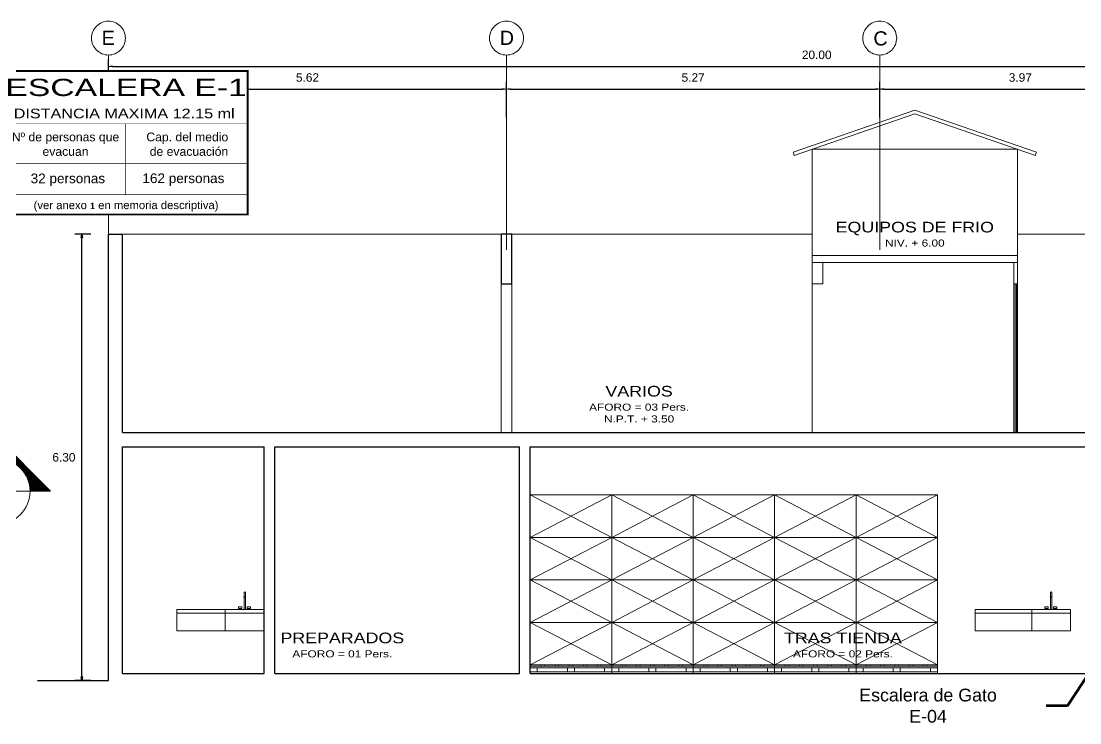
# Model space of a CAD drawing. Header units: millimetres. Extents: x 1675 to 1732.9, y 581.7 to 641.7.
# Drawn here: x 1702.48 to 1717.43, y 594.74 to 604.65 of the extents above; entities that cross this region are included whole.
import ezdxf
from ezdxf.enums import TextEntityAlignment as Align

# ---------------------------------------------------------------- set-up
doc = ezdxf.new("R2010")
doc.units = ezdxf.units.MM
doc.set_wipeout_variables(frame=1)
doc.linetypes.add('DASHDOT', pattern=[25.4, 12.7, -6.35, 0, -6.35])
doc.layers.get('0').update_dxf_attribs({"lineweight": 5})
doc.layers.get('Defpoints').update_dxf_attribs({"color": 8, "lineweight": 5})
for name, color, linetype, lineweight in [('COTAS', 8, 'Continuous', 5), ('EJES', 92, 'DASHDOT', 5), ('LFS - 303 - LINEAS', 8, 'Continuous', 5), ('MOBILIARIO', 8, 'Continuous', 5), ('MURO BAJO', 7, 'Continuous', 20), ('Muros', 7, 'Continuous', 30), ('TEX-AMB', 7, 'Continuous', 5), ('texto', 7, 'Continuous', 5), ('X_TO$0$A-LCORTE', 7, 'Continuous', 9)]:
    doc.layers.add(name, color=color, linetype=linetype, lineweight=lineweight)
doc.styles.add('ARIAL', font='arial.ttf')
doc.styles.add('COTAS', font='', dxfattribs={"height": 0.22})
doc.styles.add('ROMANS', font='arial.ttf')
doc.styles.get("Standard").update_dxf_attribs({"font": 'arial.ttf'})
doc.styles.add('TECHNIC_', font='swiss.ttf')
doc.styles.add('Texto peqño', font='sanss___.ttf', dxfattribs={"height": 0.12})
doc.styles.add('TEXTO_DETALLES', font='arial.ttf', dxfattribs={"height": 0.15})
doc.styles.add('X_TO$0$ROMANS', font='arial.ttf')
doc.styles.get('COTAS').set_extended_font_data('Zurich Ex BT')
doc.dimstyles.new('100', dxfattribs={"dimtxt": 0.12, "dimasz": 0.05, "dimexe": 0.1, "dimexo": 0.25, "dimgap": 0.1, "dimtad": 1, "dimzin": 4, "dimdsep": 46, "dimtxsty": 'Texto peqño', "dimblk": 'CLOSEDBLANK', "dimcen": -0.05, "dimdle": 0.1, "dimclrd": 256, "dimclre": 256, "dimclrt": 256, "dimadec": 0, "dimazin": 0, "dimtfac": 1, "dimtix": 1, "dimtmove": 0, "dimatfit": 3, "dimldrblk": 'ARCHTICK', "dimfxl": 0, "dimarcsym": 0})
doc.dimstyles.new('100 VERT', dxfattribs={"dimtxt": 0.18, "dimasz": 0.05, "dimexe": 0.1, "dimexo": 0.25, "dimgap": 0.1, "dimtad": 2, "dimtih": 1, "dimtoh": 1, "dimzin": 4, "dimdsep": 46, "dimtxsty": 'Texto peqño', "dimblk": 'CLOSEDBLANK', "dimcen": -0.05, "dimdle": 0.1, "dimclrd": 256, "dimclre": 256, "dimclrt": 7, "dimadec": 0, "dimazin": 0, "dimtfac": 1, "dimtix": 1, "dimtmove": 0, "dimatfit": 3, "dimldrblk": 'ARCHTICK', "dimfxl": 0, "dimarcsym": 0})
doc.dimstyles.new('GINMASIO', dxfattribs={"dimtxt": 0.22, "dimasz": 0.35, "dimexe": 0.28, "dimexo": 0.09, "dimgap": 0.11, "dimtad": 1, "dimlfac": 0.5, "dimzin": 4, "dimdsep": 46, "dimtxsty": 'COTAS', "dimblk": 'SMALL', "dimcen": 0.3, "dimdle": 0.25, "dimclrd": 2, "dimclre": 2, "dimazin": 0, "dimtfac": 1, "dimtmove": 0, "dimatfit": 3, "dimfxl": 0, "dimarcsym": 0})

# ---------------------------------------------------------------- blocks, each defined once
blk = doc.blocks.new('LS_ESC_CUADRO')
blk.add_wipeout([(-7.538, 0), (7.538, 0), (7.498, -8.89), (-7.49, -8.89)])
at = {"const_width": 0.115}
blk.add_lwpolyline([(-7.538, 0), (7.538, 0), (7.538, -8.89), (-7.538, -8.89)], close=True, dxfattribs=at)
at = {"const_width": 0.0308}
for points in [[(-7.52, -3.274), (7.538, -3.274)], [(-0.019, -3.274), (-0.019, -7.659)], [(-7.507, -5.722), (7.538, -5.722)], [(-7.496, -7.654), (7.538, -7.654)]]:
    blk.add_lwpolyline(points, dxfattribs=at)
for s, insert, char_height, width, attachment_point, rotation, style in [('{\\fArial|b0|i0|c238|p34;Nº de personas que evacuan}', (-3.744, -3.812), 0.54, 6.74928, 2, 0, 'ARIAL'), ('{\\fArial|b0|i0|c238|p34;Cap}.{\\fArial|b0|i0|c238|p34; del medio\\P de evacuación}', (3.8, -3.812), 0.54, 6.80085, 2, 0, 'ARIAL'), ('({\\fArial|b0|i0|c186|p34;\\C256;ver anexo \\fArial|b1|i0|c186|p34;\\H0.8x;1\\fArial|b0|i0|c186|p34;\\H1.25x; en memoria descriptiva})', (0.006, -8.379), 0.5, 13.09714, 5, 0.02508, 'TECHNIC_')]:
    blk.add_mtext(s, dxfattribs=dict(insert=insert, char_height=char_height, width=width, attachment_point=attachment_point, rotation=rotation, style=style))
at = {"style": 'ARIAL'}
for tag, height, flags, p in [('NOMBRE_MEDIO', 1, 12, (0.009, -1.551)), ('TIPO_DE_ESC', 0.6, 8, (-0.112, -2.929)), ('EVACUAN', 0.6, 8, (-3.601, -6.95)), ('CAPACIDAD', 0.6, 8, (3.558, -6.941))]:
    blk.add_attdef(tag, text='', height=height, dxfattribs=dict(at, flags=flags)).set_placement(p, align=Align.CENTER)
blk = doc.blocks.new('_ClosedBlank')
at = {"color": 0, "linetype": 'ByBlock', "lineweight": -2}
for p, q in [((-1, 0.17), (0, 0)), ((-1, 0.17), (-1, -0.17)), ((0, 0), (-1, -0.17))]:
    blk.add_line(p, q, dxfattribs=at)
blk = doc.blocks.new('*D308')
at = {"layer": 'COTAS', "lineweight": -2}
for p, q in [((1703.712, 603.291), (1703.712, 603.791)), ((1709.332, 603.291), (1709.332, 603.791))]:
    blk.add_line(p, q, dxfattribs=at)
at = {"layer": 'COTAS', "linetype": 'ByBlock', "lineweight": -2}
blk.add_line((1703.762, 603.691), (1709.282, 603.691), dxfattribs=at)
at = {"layer": 'Defpoints', "color": 0}
for p in [(1709.332, 603.691), (1703.712, 602.841), (1709.332, 602.841)]:
    blk.add_point(p, dxfattribs=at)
at = {"layer": 'COTAS', "lineweight": -2, "xscale": 0.05, "yscale": 0.05, "zscale": 0.05, "rotation": 180}
blk.add_blockref('_ClosedBlank', (1703.712, 603.691), dxfattribs=at)
at = {"layer": 'COTAS', "lineweight": -2, "xscale": 0.05, "yscale": 0.05, "zscale": 0.05}
blk.add_blockref('_ClosedBlank', (1709.332, 603.691), dxfattribs=at)
at = {"layer": 'COTAS', "insert": (1706.522, 603.853), "char_height": 0.12, "attachment_point": 5, "style": 'Texto peqño'}
blk.add_mtext('5.62', dxfattribs=at)
blk = doc.blocks.new('_ARCHTICK')
at = {"color": 0, "linetype": 'ByBlock', "const_width": 0.15}
blk.add_lwpolyline([(-0.5, -0.5), (0.5, 0.5)], dxfattribs=at)
blk = doc.blocks.new('*D309')
at = {"layer": 'COTAS', "lineweight": -2}
for p, q in [((1709.332, 603.291), (1709.332, 603.791)), ((1714.602, 603.291), (1714.602, 603.791))]:
    blk.add_line(p, q, dxfattribs=at)
at = {"layer": 'COTAS', "linetype": 'ByBlock', "lineweight": -2}
blk.add_line((1709.382, 603.691), (1714.552, 603.691), dxfattribs=at)
at = {"layer": 'Defpoints', "color": 0}
for p in [(1714.602, 603.691), (1709.332, 602.841), (1714.602, 602.841)]:
    blk.add_point(p, dxfattribs=at)
at = {"layer": 'COTAS', "lineweight": -2, "xscale": 0.05, "yscale": 0.05, "zscale": 0.05, "rotation": 180}
blk.add_blockref('_ClosedBlank', (1709.332, 603.691), dxfattribs=at)
at = {"layer": 'COTAS', "lineweight": -2, "xscale": 0.05, "yscale": 0.05, "zscale": 0.05}
blk.add_blockref('_ClosedBlank', (1714.602, 603.691), dxfattribs=at)
at = {"layer": 'COTAS', "insert": (1711.967, 603.853), "char_height": 0.12, "attachment_point": 5, "style": 'Texto peqño'}
blk.add_mtext('5.27', dxfattribs=at)
blk = doc.blocks.new('*D310')
at = {"layer": 'COTAS', "lineweight": -2}
for p, q in [((1714.602, 603.291), (1714.602, 603.791)), ((1718.572, 603.291), (1718.572, 603.791))]:
    blk.add_line(p, q, dxfattribs=at)
at = {"layer": 'COTAS', "linetype": 'ByBlock', "lineweight": -2}
blk.add_line((1714.652, 603.691), (1718.522, 603.691), dxfattribs=at)
at = {"layer": 'Defpoints', "color": 0}
for p in [(1718.572, 603.691), (1714.602, 602.841), (1718.572, 602.841)]:
    blk.add_point(p, dxfattribs=at)
at = {"layer": 'COTAS', "lineweight": -2, "xscale": 0.05, "yscale": 0.05, "zscale": 0.05, "rotation": 180}
blk.add_blockref('_ClosedBlank', (1714.602, 603.691), dxfattribs=at)
at = {"layer": 'COTAS', "lineweight": -2, "xscale": 0.05, "yscale": 0.05, "zscale": 0.05}
blk.add_blockref('_ClosedBlank', (1718.572, 603.691), dxfattribs=at)
at = {"layer": 'COTAS', "insert": (1716.587, 603.853), "char_height": 0.12, "attachment_point": 5, "style": 'Texto peqño'}
blk.add_mtext('3.97', dxfattribs=at)
blk = doc.blocks.new('*D312')
at = {"layer": 'COTAS', "lineweight": -2}
for p, q in [((1703.712, 603.611), (1703.712, 604.111)), ((1723.712, 603.611), (1723.712, 604.111))]:
    blk.add_line(p, q, dxfattribs=at)
at = {"layer": 'COTAS', "linetype": 'ByBlock', "lineweight": -2}
blk.add_line((1703.762, 604.011), (1723.662, 604.011), dxfattribs=at)
at = {"layer": 'Defpoints', "color": 0}
for p in [(1723.712, 604.011), (1703.712, 602.841, 0), (1723.712, 602.841, 0)]:
    blk.add_point(p, dxfattribs=at)
at = {"layer": 'COTAS', "lineweight": -2, "xscale": 0.05, "yscale": 0.05, "zscale": 0.05, "rotation": 180}
blk.add_blockref('_ClosedBlank', (1703.712, 604.011), dxfattribs=at)
at = {"layer": 'COTAS', "lineweight": -2, "xscale": 0.05, "yscale": 0.05, "zscale": 0.05}
blk.add_blockref('_ClosedBlank', (1723.712, 604.011), dxfattribs=at)
at = {"layer": 'COTAS', "insert": (1713.712, 604.173), "char_height": 0.12, "attachment_point": 5, "style": 'Texto peqño'}
blk.add_mtext('20.00', dxfattribs=at)
blk = doc.blocks.new('A$C024113B8')
for p, q in [((0, 0.12), (0.15, 0.12)), ((0, 0.1), (0, 0.12)), ((0, 0), (0, 0.1)), ((0, 0.1), (1.15, 0.1)), ((0.15, 0.1), (0, 0.1)), ((0, 0.08), (1.15, 0.08)), ((0, 0.02), (1.15, 0.02)), ((0, 0), (1.15, 0)), ((0.1, 0.02), (0.1, 0.08)), ((0.15, 0.1), (0.15, 0.12)), ((0.2, 0.12), (0.35, 0.12)), ((0.2, 0.1), (0.2, 0.12)), ((0.35, 0.1), (0.2, 0.1)), ((0.35, 0.1), (0.35, 0.12)), ((0.4, 0.1), (0.4, 0.12)), ((0.4, 0.12), (0.55, 0.12)), ((0.55, 0.1), (0.4, 0.1)), ((0.525, 0.02), (0.525, 0.08)), ((0.55, 0.1), (0.55, 0.12)), ((0.75, 0.12), (0.6, 0.12)), ((0.6, 0.1), (0.6, 0.12)), ((0.6, 0.1), (0.75, 0.1)), ((0.625, 0.02), (0.625, 0.08)), ((0.75, 0.1), (0.75, 0.12)), ((0.95, 0.12), (0.8, 0.12)), ((0.8, 0.1), (0.8, 0.12)), ((0.8, 0.1), (0.95, 0.1)), ((0.845, 0.1), (0.92, 0.1)), ((0.95, 0.1), (0.95, 0.12)), ((1.15, 0.12), (1, 0.12)), ((1, 0.1), (1, 0.12)), ((1, 0.1), (1.1, 0.1)), ((1.05, 0.08), (1.05, 0.02)), ((1.15, 0.1), (1.15, 0.12)), ((1.15, 0.1), (1.15, 0))]:
    blk.add_line(p, q)
blk = doc.blocks.new('A$C66FC256A')
for p, q in [((0, 0.6), (1.15, 0.6)), ((1.15, 0.6), (0, 0)), ((0, 0), (0, 0.6)), ((0, 0.6), (1.15, 0)), ((1.15, 0), (1.15, 0.6)), ((0, 0), (1.15, 0))]:
    blk.add_line(p, q)
blk = doc.blocks.new('CocinaAparato')
for p, q in [((-0.01, 0.18), (-0.01, 0.24)), ((-0.01, 0.18), (0.01, 0.18)), ((-0.01, 0), (-0.01, 0.175)), ((-0.01, 0.175), (0.01, 0.175)), ((0, 0.25), (0, 0.25)), ((0.01, 0.18), (0.01, 0.24)), ((0.01, 0), (0.01, 0.175)), ((-0.043, 0.04), (-0.09, 0.04)), ((-0.09, 0.04), (-0.09, 0.014)), ((-0.09, 0.014), (-0.043, 0.014)), ((-0.071, 0), (-0.071, 0.014)), ((-0.061, 0), (-0.061, 0.014)), ((-0.043, 0.014), (-0.043, 0.04)), ((0.034, 0.04), (0.034, 0.014)), ((0.081, 0.04), (0.034, 0.04)), ((0.034, 0.014), (0.081, 0.014)), ((0.053, 0), (0.053, 0.014)), ((0.063, 0), (0.063, 0.014)), ((0.081, 0.014), (0.081, 0.04))]:
    blk.add_line(p, q)
for centre, radius, start, end in [((-0.01, 0.178), 0.0025, 90, 270), ((0, 0.24), 0.01, 90, 180), ((0, 0.24), 0.01, 0, 90), ((0.01, 0.178), 0.0025, 270, 90)]:
    blk.add_arc(centre, radius, start, end)
blk = doc.blocks.new('_Small')
at = {"layer": 'Muros', "color": 0, "lineweight": -2}
blk.add_circle((0, 0), 0.25, dxfattribs=at)
blk = doc.blocks.new('*D319')
at = {"layer": 'COTAS', "lineweight": -2}
for p, q in [((1703.462, 601.641), (1703.236, 601.641)), ((1703.462, 595.341), (1703.236, 595.341))]:
    blk.add_line(p, q, dxfattribs=at)
at = {"layer": 'COTAS', "linetype": 'ByBlock', "lineweight": -2}
blk.add_line((1703.336, 595.391), (1703.336, 601.591), dxfattribs=at)
at = {"layer": 'Defpoints', "color": 0}
for p in [(1703.336, 601.641), (1703.712, 601.641), (1703.712, 595.341)]:
    blk.add_point(p, dxfattribs=at)
at = {"layer": 'COTAS', "lineweight": -2, "xscale": 0.05, "yscale": 0.05, "zscale": 0.05}
for p, rotation in [((1703.336, 601.641), 90), ((1703.336, 595.341), 270)]:
    blk.add_blockref('_ClosedBlank', p, dxfattribs=dict(at, rotation=rotation))
at = {"layer": 'COTAS', "color": 7, "insert": (1703.083, 598.491), "char_height": 0.12, "attachment_point": 5, "style": 'Texto peqño'}
blk.add_mtext('6.30', dxfattribs=at)
blk = doc.blocks.new('*X274')
at = {"color": 0}
for p, q in [((-1.949, 1.2), (-1.949, 1.949)), ((-2.339, 1.135), (-2.339, 1.561)), ((-2.309, 1.145), (-2.309, 1.591)), ((-2.279, 1.154), (-2.279, 1.621)), ((-2.249, 1.162), (-2.249, 1.651)), ((-2.219, 1.169), (-2.219, 1.681)), ((-2.189, 1.176), (-2.189, 1.711)), ((-2.159, 1.182), (-2.159, 1.741)), ((-2.129, 1.187), (-2.129, 1.771)), ((-2.099, 1.191), (-2.099, 1.801)), ((-2.069, 1.194), (-2.069, 1.831)), ((-2.039, 1.197), (-2.039, 1.861)), ((-2.009, 1.199), (-2.009, 1.891)), ((-1.979, 1.2), (-1.979, 1.921)), ((-1.919, 1.2), (-1.919, 1.919)), ((-1.889, 1.198), (-1.889, 1.889)), ((-1.859, 1.197), (-1.859, 1.859)), ((-1.829, 1.194), (-1.829, 1.829)), ((-1.799, 1.19), (-1.799, 1.799)), ((-1.769, 1.186), (-1.769, 1.769)), ((-1.739, 1.181), (-1.739, 1.739)), ((-1.709, 1.176), (-1.709, 1.709)), ((-1.679, 1.169), (-1.679, 1.679)), ((-1.649, 1.162), (-1.649, 1.649)), ((-1.619, 1.153), (-1.619, 1.619)), ((-1.589, 1.144), (-1.589, 1.589)), ((-1.559, 1.134), (-1.559, 1.559)), ((-2.729, 0.913), (-2.729, 1.171)), ((-2.699, 0.938), (-2.699, 1.201)), ((-2.669, 0.961), (-2.669, 1.231)), ((-2.639, 0.983), (-2.639, 1.261)), ((-2.609, 1.003), (-2.609, 1.291)), ((-2.579, 1.022), (-2.579, 1.321)), ((-2.549, 1.04), (-2.549, 1.351)), ((-2.519, 1.057), (-2.519, 1.381)), ((-2.489, 1.072), (-2.489, 1.411)), ((-2.459, 1.087), (-2.459, 1.441)), ((-2.429, 1.1), (-2.429, 1.471)), ((-2.399, 1.113), (-2.399, 1.501)), ((-2.369, 1.125), (-2.369, 1.531)), ((-1.529, 1.124), (-1.529, 1.529)), ((-1.499, 1.112), (-1.499, 1.499)), ((-1.469, 1.099), (-1.469, 1.469)), ((-1.439, 1.086), (-1.439, 1.439)), ((-1.409, 1.071), (-1.409, 1.409)), ((-1.379, 1.055), (-1.379, 1.379)), ((-1.349, 1.039), (-1.349, 1.349)), ((-1.319, 1.021), (-1.319, 1.319)), ((-1.289, 1.001), (-1.289, 1.289)), ((-1.259, 0.981), (-1.259, 1.259)), ((-1.229, 0.959), (-1.229, 1.229)), ((-1.199, 0.936), (-1.199, 1.199)), ((-1.169, 0.911), (-1.169, 1.169)), ((-3.119, 0.271), (-3.119, 0.781)), ((-3.089, 0.378), (-3.089, 0.811)), ((-3.059, 0.459), (-3.059, 0.841)), ((-3.029, 0.525), (-3.029, 0.871)), ((-2.999, 0.583), (-2.999, 0.901)), ((-2.969, 0.634), (-2.969, 0.931)), ((-2.939, 0.68), (-2.939, 0.961)), ((-2.909, 0.721), (-2.909, 0.991)), ((-2.879, 0.76), (-2.879, 1.021)), ((-2.849, 0.795), (-2.849, 1.051)), ((-2.819, 0.828), (-2.819, 1.081)), ((-2.789, 0.858), (-2.789, 1.111)), ((-2.759, 0.886), (-2.759, 1.141)), ((-1.139, 0.884), (-1.139, 1.139)), ((-1.109, 0.856), (-1.109, 1.109)), ((-1.079, 0.825), (-1.079, 1.079)), ((-1.049, 0.793), (-1.049, 1.049)), ((-1.019, 0.757), (-1.019, 1.019)), ((-0.989, 0.719), (-0.989, 0.989)), ((-0.959, 0.677), (-0.959, 0.959)), ((-0.929, 0.63), (-0.929, 0.929)), ((-0.899, 0.579), (-0.899, 0.899)), ((-0.869, 0.521), (-0.869, 0.869)), ((-0.839, 0.453), (-0.839, 0.839)), ((-0.809, 0.371), (-0.809, 0.809)), ((-0.779, 0.262), (-0.779, 0.779)), ((-3.509, 0), (-3.509, 0.391)), ((-3.479, 0), (-3.479, 0.421)), ((-3.449, 0), (-3.449, 0.451)), ((-3.419, 0), (-3.419, 0.481)), ((-3.389, 0), (-3.389, 0.511)), ((-3.359, 0), (-3.359, 0.541)), ((-3.329, 0), (-3.329, 0.571)), ((-3.299, 0), (-3.299, 0.601)), ((-3.269, 0), (-3.269, 0.631)), ((-3.239, 0), (-3.239, 0.661)), ((-3.209, 0), (-3.209, 0.691)), ((-3.179, 0), (-3.179, 0.721)), ((-3.149, 0.051), (-3.149, 0.751)), ((-0.749, 0), (-0.749, 0.749)), ((-0.719, 0), (-0.719, 0.719)), ((-0.689, 0), (-0.689, 0.689)), ((-0.659, 0), (-0.659, 0.659)), ((-0.629, 0), (-0.629, 0.629)), ((-0.599, 0), (-0.599, 0.599)), ((-0.569, 0), (-0.569, 0.569)), ((-0.539, 0), (-0.539, 0.539)), ((-0.509, 0), (-0.509, 0.509)), ((-0.479, 0), (-0.479, 0.479)), ((-0.449, 0), (-0.449, 0.449)), ((-0.419, 0), (-0.419, 0.419)), ((-3.899, 0), (-3.899, 0.001)), ((-3.869, 0), (-3.869, 0.031)), ((-3.839, 0), (-3.839, 0.061)), ((-3.809, 0), (-3.809, 0.091)), ((-3.779, 0), (-3.779, 0.121)), ((-3.749, 0), (-3.749, 0.151)), ((-3.719, 0), (-3.719, 0.181)), ((-3.689, 0), (-3.689, 0.211)), ((-3.659, 0), (-3.659, 0.241)), ((-3.629, 0), (-3.629, 0.271)), ((-3.599, 0), (-3.599, 0.301)), ((-3.569, 0), (-3.569, 0.331)), ((-3.539, 0), (-3.539, 0.361)), ((-0.389, 0), (-0.389, 0.389)), ((-0.359, 0), (-0.359, 0.359)), ((-0.329, 0), (-0.329, 0.329)), ((-0.299, 0), (-0.299, 0.299)), ((-0.269, 0), (-0.269, 0.269)), ((-0.239, 0), (-0.239, 0.239)), ((-0.209, 0), (-0.209, 0.209)), ((-0.179, 0), (-0.179, 0.179)), ((-0.149, 0), (-0.149, 0.149)), ((-0.119, 0), (-0.119, 0.119)), ((-0.089, 0), (-0.089, 0.089)), ((-0.059, 0), (-0.059, 0.059)), ((-0.029, 0), (-0.029, 0.029))]:
    blk.add_line(p, q, dxfattribs=at)
blk = doc.blocks.new('X_TO$0$IND-ELEV')
at = {"linetype": 'Continuous'}
blk.add_lwpolyline([(-3.9, 0), (-1.95, 1.95), (0, 0)], close=True, dxfattribs=at)
at = {"color": 4, "linetype": 'Continuous'}
blk.add_circle((-1.95, 0), 1.2, dxfattribs=at)
at = {"color": 8, "linetype": 'Continuous'}
blk.add_blockref('*X274', (0, 0), dxfattribs=at)
at = {"color": 3, "extrusion": (-2.9408e-12, 2.84958e-08, 1), "style": 'X_TO$0$ROMANS', "flags": 8}
for tag, p in [('ELEV', (-1.931, 0.472, 0)), ('LAM', (-1.931, -0.481, 0))]:
    blk.add_attdef(tag, text='', height=0.4, dxfattribs=at).set_placement(p, align=Align.MIDDLE)

msp = doc.modelspace()

# ---------------------------------------------------------------- linework, layer by layer
at = {"layer": 'EJES', "ltscale": 10}
for p, q in [((1703.712, 604.172, 0), (1703.712, 601.422, 0)), ((1709.332, 604.172, 0), (1709.332, 601.422, 0)), ((1714.602, 604.172, 0), (1714.602, 601.422, 0))]:
    msp.add_line(p, q, dxfattribs=at)
for centre in [(1703.712, 604.41, 0), (1709.332, 604.41, 0), (1714.602, 604.41, 0)]:
    msp.add_circle(centre, 0.239, dxfattribs=at)
at = {"layer": 'LFS - 303 - LINEAS'}
for p, q in [((1716.512, 598.841, 0), (1716.512, 600.941, 0)), ((1716.532, 598.841, 0), (1716.532, 600.941, 0))]:
    msp.add_line(p, q, dxfattribs=at)
at = {"layer": 'MOBILIARIO', "elevation": 0}
msp.add_lwpolyline([(1715.097, 603.341), (1716.799, 602.754, 0.006945), (1716.814, 602.802), (1715.097, 603.394), (1713.38, 602.802, 0.006945), (1713.395, 602.754)], format="xyb", close=True, dxfattribs=at)
for points in [[(1713.647, 601.341), (1713.647, 602.841), (1716.547, 602.841), (1716.547, 601.341)], [(1713.647, 601.641), (1703.912, 601.641)], [(1723.512, 601.641), (1716.547, 601.641)], [(1713.647, 600.941), (1713.647, 598.841)]]:
    msp.add_lwpolyline(points, dxfattribs=at)
for points in [[(1705.362, 596.341), (1704.675, 596.341), (1704.675, 596.291), (1705.362, 596.291)], [(1705.362, 596.291), (1704.675, 596.291), (1704.675, 596.041), (1705.362, 596.041)], [(1705.912, 596.341), (1705.362, 596.341), (1705.362, 596.291), (1705.912, 596.291)], [(1705.912, 596.291), (1705.362, 596.291), (1705.362, 596.041), (1705.912, 596.041)], [(1716.747, 596.341), (1715.947, 596.341), (1715.947, 596.291), (1716.747, 596.291)], [(1716.747, 596.291), (1715.947, 596.291), (1715.947, 596.041), (1716.747, 596.041)], [(1717.297, 596.341), (1716.747, 596.341), (1716.747, 596.291), (1717.297, 596.291)], [(1717.297, 596.291), (1716.747, 596.291), (1716.747, 596.041), (1717.297, 596.041)]]:
    msp.add_lwpolyline(points, close=True, dxfattribs=at)
at = {"layer": 'MURO BAJO'}
for p, q in [((1709.257, 598.841, 0), (1709.257, 600.941, 0)), ((1709.407, 598.841, 0), (1709.407, 600.941, 0))]:
    msp.add_line(p, q, dxfattribs=at)
at = {"layer": 'MURO BAJO', "elevation": 0}
for points in [[(1716.547, 601.241), (1713.647, 601.241), (1713.647, 601.341), (1716.547, 601.341)], [(1716.547, 601.241), (1716.547, 601.341)], [(1713.647, 601.241), (1713.647, 600.941), (1713.797, 600.941), (1713.797, 601.241), (1713.647, 601.241)], [(1716.497, 601.241), (1716.497, 598.841), (1716.547, 598.841), (1716.547, 601.241)], [(1716.547, 600.941), (1716.497, 600.941)]]:
    msp.add_lwpolyline(points, dxfattribs=at)
at = {"layer": 'Muros', "elevation": 0}
for points in [[(1703.712, 595.341), (1703.712, 601.641)], [(1703.712, 601.641), (1703.912, 601.641)], [(1703.912, 598.841), (1723.512, 598.841), (1723.512, 601.641)], [(1703.912, 598.841), (1703.912, 601.641)], [(1703.912, 598.641), (1705.912, 598.641)], [(1703.912, 595.441), (1703.912, 598.641)], [(1705.912, 595.441), (1705.912, 598.641)], [(1706.062, 598.641), (1709.517, 598.641)], [(1706.062, 595.441), (1706.062, 598.641)], [(1709.517, 595.441), (1709.517, 598.641)], [(1709.667, 598.641), (1718.497, 598.641)], [(1709.667, 595.441), (1709.667, 598.641)], [(1703.912, 595.441), (1705.912, 595.441)], [(1706.062, 595.441), (1709.517, 595.441)], [(1709.667, 595.441), (1723.512, 595.441)], [(1702.712, 595.341), (1703.712, 595.341)]]:
    msp.add_lwpolyline(points, dxfattribs=at)
msp.add_lwpolyline([(1709.407, 601.641), (1709.257, 601.641), (1709.257, 600.941), (1709.407, 600.941)], close=True, dxfattribs=at)

# ---------------------------------------------------------------- block references
at = {"layer": 'MOBILIARIO'}
for name, p in [('A$C66FC256A', (1709.667, 597.361, 0)), ('A$C66FC256A', (1710.817, 597.361, 0)), ('A$C66FC256A', (1711.967, 597.361, 0)), ('A$C66FC256A', (1713.117, 597.361, 0)), ('A$C66FC256A', (1714.267, 597.361, 0)), ('A$C66FC256A', (1709.667, 596.761, 0)), ('A$C66FC256A', (1710.817, 596.761, 0)), ('A$C66FC256A', (1711.967, 596.761, 0)), ('A$C66FC256A', (1713.117, 596.761, 0)), ('A$C66FC256A', (1714.267, 596.761, 0)), ('A$C66FC256A', (1709.667, 596.161, 0)), ('A$C66FC256A', (1710.817, 596.161, 0)), ('A$C66FC256A', (1711.967, 596.161, 0)), ('A$C66FC256A', (1713.117, 596.161, 0)), ('A$C66FC256A', (1714.267, 596.161, 0)), ('CocinaAparato', (1705.637, 596.341, 0)), ('CocinaAparato', (1717.022, 596.341, 0)), ('A$C66FC256A', (1709.667, 595.561, 0)), ('A$C66FC256A', (1710.817, 595.561, 0)), ('A$C66FC256A', (1711.967, 595.561, 0)), ('A$C66FC256A', (1713.117, 595.561, 0)), ('A$C66FC256A', (1714.267, 595.561, 0)), ('A$C024113B8', (1709.667, 595.441, 0)), ('A$C024113B8', (1710.817, 595.441, 0)), ('A$C024113B8', (1711.967, 595.441, 0)), ('A$C024113B8', (1713.117, 595.441, 0)), ('A$C024113B8', (1714.267, 595.441, 0))]:
    msp.add_blockref(name, p, dxfattribs=at)
at = {"layer": 'X_TO$0$A-LCORTE'}
ref = msp.add_blockref('X_TO$0$IND-ELEV', (1701.396, 598.012), dxfattribs=dict(at, xscale=-0.3839999997616132, yscale=0.3839999997615848, zscale=0.384))
ref.add_attrib('ELEV', 'A', dxfattribs={"layer": '0', "extrusion": (2.9408e-12, 2.84958e-08, 1), "height": 0.192, "style": 'ARIAL'}).set_placement((1702.137, 598.193, 0), align=Align.MIDDLE)
ref.add_attrib('LAM', 'A-1', dxfattribs={"layer": '0', "extrusion": (2.9408e-12, 2.84958e-08, 1), "height": 0.15, "style": 'TEXTO_DETALLES'}).set_placement((1702.137, 597.828, 0), align=Align.MIDDLE)

# ---------------------------------------------------------------- texts
at = {"layer": 'EJES', "ltscale": 10}
for s, p in [('E', (1703.616, 604.314, 0)), ('D', (1709.236, 604.314, 0)), ('C', (1714.512, 604.306, 0))]:
    msp.add_text(s, height=0.2, rotation=360, dxfattribs=at).set_placement(p)
at = {"layer": 'texto', "attachment_point": 5, "style": 'ROMANS'}
for s, insert, char_height in [('{\\W1.2;EQUIPOS DE FRIO\\P\\H0.66667x;NIV. + 6.00}', (1715.097, 601.641, 0), 0.15), ('{\\W1.2;VARIOS\\P\\H0.66667x;AFORO = 03 Pers.\\H1.5x;\\P\\H0.66667x;N.P.T. + 3.50}', (1711.204, 599.241, 0), 0.15), ('{\\H1.5x;\\W1.2;PREPARADOS\\P\\H0.66667x;AFORO = 01 Pers.}', (1707.014, 595.841, 0), 0.1), ('{\\H1.5x;\\W1.2;TRAS TIENDA\\P\\H0.66667x;AFORO = 02 Pers.}', (1714.082, 595.841, 0), 0.1)]:
    msp.add_mtext(s, dxfattribs=dict(at, insert=insert, char_height=char_height))
at = {"layer": 'texto', "insert": (1715.284, 594.984, 0), "char_height": 0.18, "attachment_point": 5}
msp.add_mtext('\\A1;Escalera de Gato\\PE-04', dxfattribs=at)

# ---------------------------------------------------------------- dimensions: what is measured, and where the dimension line sits
at = {"layer": 'COTAS'}
for base, p2, picture, middle in [((1723.712, 604.011, 0), (1723.712, 602.841, 0), '*D312', (1713.712, 604.173, 0)), ((1709.332, 603.691, 0), (1709.332, 602.841, 0), '*D308', (1706.522, 603.853, 0))]:
    dim = msp.add_linear_dim(base=base, p1=(1703.712, 602.841, 0), p2=p2, dimstyle='100', dxfattribs=at)
    dim.commit()
    dim.dimension.update_dxf_attribs({"geometry": picture, "text_midpoint": middle})
for base, p1, p2, picture, middle in [((1714.602, 603.691, 0), (1709.332, 602.841, 0), (1714.602, 602.841, 0), '*D309', (1711.967, 603.853, 0)), ((1718.572, 603.691, 0), (1714.602, 602.841, 0), (1718.572, 602.841, 0), '*D310', (1716.587, 603.853, 0))]:
    dim = msp.add_linear_dim(base=base, p1=p1, p2=p2, dimstyle='100', override={"dimtmove": 1}, dxfattribs=at)
    dim.commit()
    dim.dimension.update_dxf_attribs({"geometry": picture, "text_midpoint": middle})
dim = msp.add_linear_dim(base=(1703.336, 601.641, 0), p1=(1703.712, 595.341, 0), p2=(1703.712, 601.641, 0), angle=90, dimstyle='100 VERT', dxfattribs=at)
dim.commit()
dim.dimension.update_dxf_attribs({"geometry": '*D319', "text_midpoint": (1703.083, 598.491, 0)})

# ---------------------------------------------------------------- leaders
at = {"layer": 'texto', "ltscale": 0.5}
msp.add_leader([(1718.437, 596.791, 0), (1717.252, 594.984, 0), (1716.952, 594.984, 0)], dimstyle='GINMASIO', override={"dimasz": 0.2, "dimgap": 0.11, "dimtad": 0, "dimclrd": 1, "dimlwd": 65535}, dxfattribs=at)

# ---------------------------------------------------------------- next in the draw order: block references
at = {"layer": 'TEX-AMB'}
ref = msp.add_blockref('LS_ESC_CUADRO', (1703.959, 603.945), dxfattribs=dict(at, xscale=0.2279072866076603, yscale=0.2279072869569063, zscale=0.2279072866409856))
ref.add_attrib('EVACUAN', '32 personas', dxfattribs={"layer": '0', "height": 0.13674, "style": 'ARIAL', "flags": 8}).set_placement((1703.139, 602.361), align=Align.CENTER)
ref.add_attrib('CAPACIDAD', '162 personas', dxfattribs={"layer": '0', "height": 0.13674, "style": 'ARIAL', "flags": 8}).set_placement((1704.77, 602.363), align=Align.CENTER)
ref.add_attrib('NOMBRE_MEDIO', 'ESCALERA E-1', dxfattribs={"layer": '0', "height": 0.2431, "style": 'ARIAL', "width": 1.4, "flags": 12}).set_placement((1703.961, 603.592), align=Align.CENTER)
ref.add_attrib('TIPO_DE_ESC', 'DISTANCIA MAXIMA 12.15 ml', dxfattribs={"layer": '0', "height": 0.13614, "style": 'ARIAL', "width": 1.2, "flags": 8}).set_placement((1703.934, 603.278), align=Align.CENTER)

doc.saveas('drawing.dxf')
